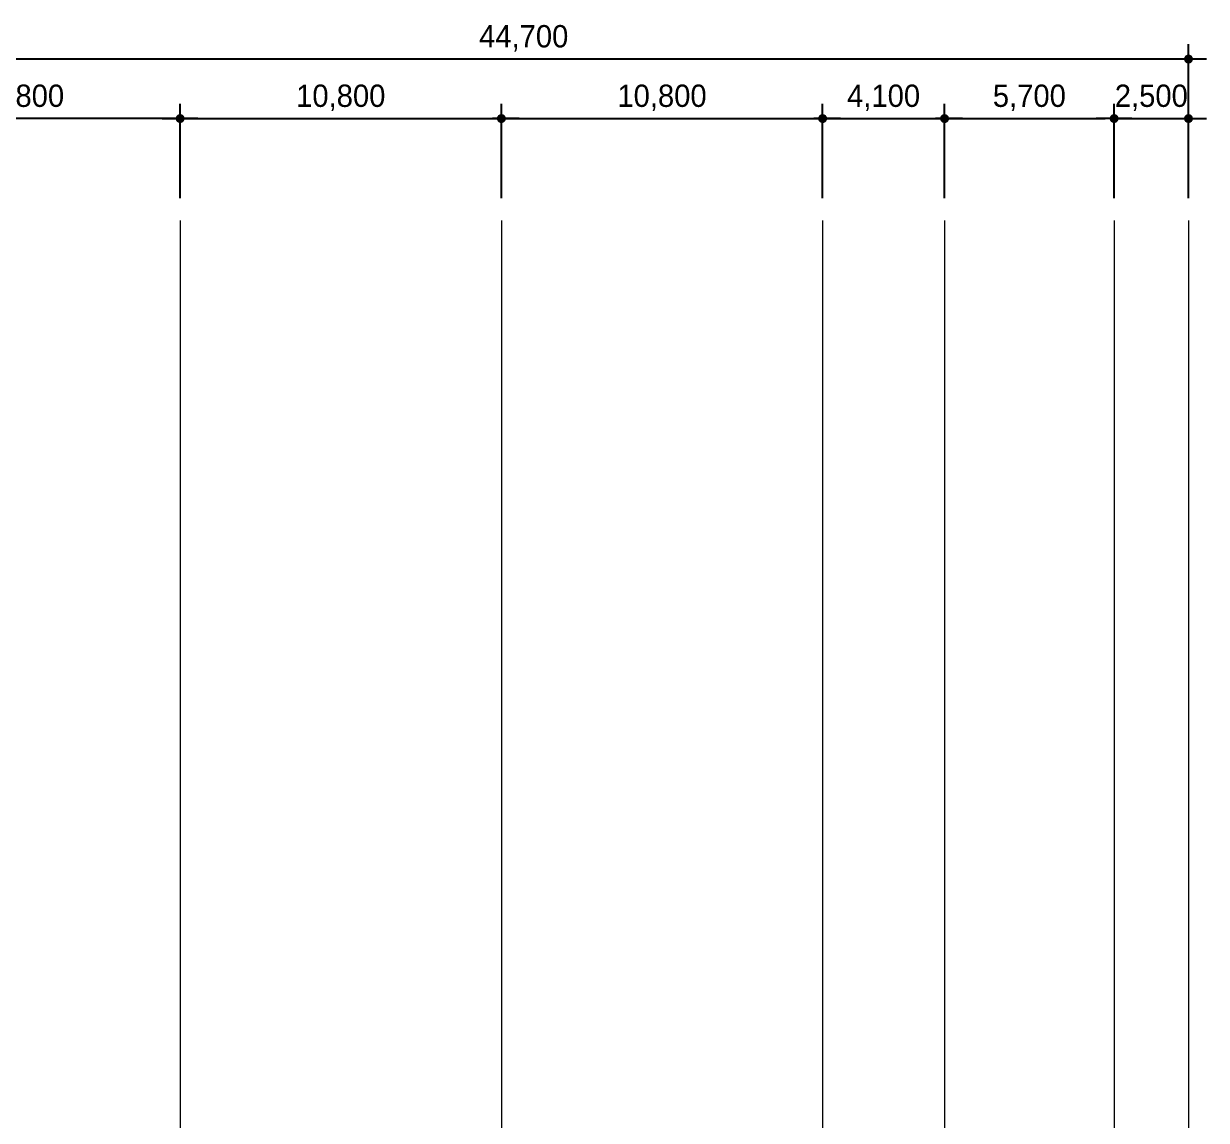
# Model space of a CAD drawing. Header units: millimetres. Extents: x 0 to 841000, y -242618 to -87908.
# Drawn here: x 122034 to 161795, y -203978 to -167118 of the extents above; entities that cross this region are included whole.
import ezdxf

# ---------------------------------------------------------------- set-up
doc = ezdxf.new("R2010")
doc.units = ezdxf.units.MM
doc.header["$LTSCALE"] = 250
doc.layers.get('Defpoints').update_dxf_attribs({"color": 151})
doc.layers.add('A-DIM', color=7, linetype='Continuous')
doc.layers.add('CEN', color=1, linetype='Continuous', lineweight=9)
doc.styles.get("Standard").update_dxf_attribs({"font": 'Dotum.ttf'})
doc.dimstyles.new('Gdim250', dxfattribs={"dimscale": 250, "dimtxt": 3, "dimasz": 1.2, "dimexe": 2, "dimexo": 3, "dimgap": 1, "dimtad": 1, "dimdsep": 46, "dimlunit": 6, "dimtxsty": 'Standard', "dimblk1": '_CIDOT', "dimblk2": '_CIDOT', "dimsah": 1, "dimcen": 2.5, "dimdle": 2, "dimclrd": 1, "dimclre": 1, "dimclrt": 3, "dimazin": 2, "dimtfac": 1, "dimtix": 1, "dimtmove": 2, "dimatfit": 3, "dimldrblk": '_CIDOT', "dimfxl": 2, "dimtolj": 1, "dimtzin": 0, "dimarcsym": 0})

# ---------------------------------------------------------------- blocks, each defined once
blk = doc.blocks.new('_CIDOT')
at = {"color": 0, "linetype": 'ByBlock'}
blk.add_line((2, 0), (-1, 0), dxfattribs=at)
at = {"color": 0, "linetype": 'ByBlock', "const_width": 0.5}
blk.add_lwpolyline([(-0.25, 0, 1), (0.25, 0, 1)], format="xyb", close=True, dxfattribs=at)
blk = doc.blocks.new('*D278')
at = {"layer": 'A-DIM', "color": 1, "lineweight": -2, "transparency": 16777216}
for p, q in [((116495, -172983), (116495, -167808)), ((161195, -172983), (161195, -167808)), ((160895, -168308), (116795, -168308))]:
    blk.add_line(p, q, dxfattribs=at)
at = {"layer": 'Defpoints', "color": 0, "transparency": 16777216}
for p in [(116495, -168308), (116495, -173733), (161195, -173733)]:
    blk.add_point(p, dxfattribs=at)
at = {"layer": 'A-DIM', "color": 1, "lineweight": -2, "transparency": 16777216, "xscale": 299.9999999999998, "yscale": 299.9999999999998, "zscale": 299.9999999999998, "rotation": 180}
blk.add_blockref('_CIDOT', (116495, -168308), dxfattribs=at)
at = {"layer": 'A-DIM', "color": 1, "lineweight": -2, "transparency": 16777216, "xscale": 299.9999999999998, "yscale": 299.9999999999998, "zscale": 299.9999999999998}
blk.add_blockref('_CIDOT', (161195, -168308), dxfattribs=at)
at = {"layer": 'A-DIM', "color": 3, "transparency": 16777216, "insert": (138845, -167611), "char_height": 750, "attachment_point": 5}
blk.add_mtext('\\A1;44,700', dxfattribs=at)
blk = doc.blocks.new('*D279')
at = {"layer": 'A-DIM', "color": 1, "lineweight": -2, "transparency": 16777216}
for p, q in [((152995, -172983), (152995, -169808)), ((158695, -172983), (158695, -169808)), ((153295, -170308), (158395, -170308))]:
    blk.add_line(p, q, dxfattribs=at)
at = {"layer": 'Defpoints', "color": 0, "transparency": 16777216}
for p in [(158695, -170308), (152995, -173733), (158695, -173733)]:
    blk.add_point(p, dxfattribs=at)
at = {"layer": 'A-DIM', "color": 1, "lineweight": -2, "transparency": 16777216, "xscale": 299.9999999999998, "yscale": 299.9999999999998, "zscale": 299.9999999999998, "rotation": 180}
blk.add_blockref('_CIDOT', (152995, -170308), dxfattribs=at)
at = {"layer": 'A-DIM', "color": 1, "lineweight": -2, "transparency": 16777216, "xscale": 299.9999999999998, "yscale": 299.9999999999998, "zscale": 299.9999999999998}
blk.add_blockref('_CIDOT', (158695, -170308), dxfattribs=at)
at = {"layer": 'A-DIM', "color": 3, "transparency": 16777216, "insert": (155845, -169611), "char_height": 750, "attachment_point": 5}
blk.add_mtext('\\A1;5,700', dxfattribs=at)
blk = doc.blocks.new('*D280')
at = {"layer": 'A-DIM', "color": 1, "lineweight": -2, "transparency": 16777216}
for p, q in [((127295, -172983), (127295, -169808)), ((138095, -172983), (138095, -169808)), ((127595, -170308), (137795, -170308))]:
    blk.add_line(p, q, dxfattribs=at)
at = {"layer": 'Defpoints', "color": 0, "transparency": 16777216}
for p in [(138095, -170308), (127295, -173733), (138095, -173733)]:
    blk.add_point(p, dxfattribs=at)
at = {"layer": 'A-DIM', "color": 1, "lineweight": -2, "transparency": 16777216, "xscale": 299.9999999999998, "yscale": 299.9999999999998, "zscale": 299.9999999999998, "rotation": 180}
blk.add_blockref('_CIDOT', (127295, -170308), dxfattribs=at)
at = {"layer": 'A-DIM', "color": 1, "lineweight": -2, "transparency": 16777216, "xscale": 299.9999999999998, "yscale": 299.9999999999998, "zscale": 299.9999999999998}
blk.add_blockref('_CIDOT', (138095, -170308), dxfattribs=at)
at = {"layer": 'A-DIM', "color": 3, "transparency": 16777216, "insert": (132695, -169611), "char_height": 750, "attachment_point": 5}
blk.add_mtext('\\A1;10,800', dxfattribs=at)
blk = doc.blocks.new('*D281')
at = {"layer": 'A-DIM', "color": 1, "lineweight": -2, "transparency": 16777216}
for p, q in [((116495, -172983), (116495, -169808)), ((127295, -172983), (127295, -169808)), ((126995, -170308), (116795, -170308))]:
    blk.add_line(p, q, dxfattribs=at)
at = {"layer": 'Defpoints', "color": 0, "transparency": 16777216}
for p in [(116495, -170308), (116495, -173733), (127295, -173733)]:
    blk.add_point(p, dxfattribs=at)
at = {"layer": 'A-DIM', "color": 1, "lineweight": -2, "transparency": 16777216, "xscale": 299.9999999999998, "yscale": 299.9999999999998, "zscale": 299.9999999999998, "rotation": 180}
blk.add_blockref('_CIDOT', (116495, -170308), dxfattribs=at)
at = {"layer": 'A-DIM', "color": 1, "lineweight": -2, "transparency": 16777216, "xscale": 299.9999999999998, "yscale": 299.9999999999998, "zscale": 299.9999999999998}
blk.add_blockref('_CIDOT', (127295, -170308), dxfattribs=at)
at = {"layer": 'A-DIM', "color": 3, "transparency": 16777216, "insert": (121895, -169611), "char_height": 750, "attachment_point": 5}
blk.add_mtext('\\A1;10,800', dxfattribs=at)
blk = doc.blocks.new('*D293')
at = {"layer": 'A-DIM', "color": 1, "lineweight": -2, "transparency": 16777216}
for p, q in [((158695, -172983), (158695, -169808)), ((161195, -172983), (161195, -169808)), ((158395, -170308), (158095, -170308)), ((158695, -170308), (161195, -170308)), ((161495, -170308), (161795, -170308))]:
    blk.add_line(p, q, dxfattribs=at)
at = {"layer": 'Defpoints', "color": 0, "transparency": 16777216}
for p in [(161195, -170308), (158695, -173733), (161195, -173733)]:
    blk.add_point(p, dxfattribs=at)
at = {"layer": 'A-DIM', "color": 1, "lineweight": -2, "transparency": 16777216, "xscale": 299.9999999999998, "yscale": 299.9999999999998, "zscale": 299.9999999999998}
blk.add_blockref('_CIDOT', (158695, -170308), dxfattribs=at)
at = {"layer": 'A-DIM', "color": 1, "lineweight": -2, "transparency": 16777216, "xscale": 299.9999999999998, "yscale": 299.9999999999998, "zscale": 299.9999999999998, "rotation": 180}
blk.add_blockref('_CIDOT', (161195, -170308), dxfattribs=at)
at = {"layer": 'A-DIM', "color": 3, "transparency": 16777216, "insert": (159945, -169611), "char_height": 750, "attachment_point": 5}
blk.add_mtext('\\A1;2,500', dxfattribs=at)
blk = doc.blocks.new('*D297')
at = {"layer": 'A-DIM', "color": 1, "lineweight": -2, "transparency": 16777216}
for p, q in [((148895, -172983), (148895, -169808)), ((152995, -172983), (152995, -169808)), ((149195, -170308), (152695, -170308))]:
    blk.add_line(p, q, dxfattribs=at)
at = {"layer": 'Defpoints', "color": 0, "transparency": 16777216}
for p in [(152995, -170308), (148895, -173733), (152995, -173733)]:
    blk.add_point(p, dxfattribs=at)
at = {"layer": 'A-DIM', "color": 1, "lineweight": -2, "transparency": 16777216, "xscale": 299.9999999999998, "yscale": 299.9999999999998, "zscale": 299.9999999999998, "rotation": 180}
blk.add_blockref('_CIDOT', (148895, -170308), dxfattribs=at)
at = {"layer": 'A-DIM', "color": 1, "lineweight": -2, "transparency": 16777216, "xscale": 299.9999999999998, "yscale": 299.9999999999998, "zscale": 299.9999999999998}
blk.add_blockref('_CIDOT', (152995, -170308), dxfattribs=at)
at = {"layer": 'A-DIM', "color": 3, "transparency": 16777216, "insert": (150945, -169611), "char_height": 750, "attachment_point": 5}
blk.add_mtext('\\A1;4,100', dxfattribs=at)
blk = doc.blocks.new('*D298')
at = {"layer": 'A-DIM', "color": 1, "lineweight": -2, "transparency": 16777216}
for p, q in [((138095, -172983), (138095, -169808)), ((148895, -172983), (148895, -169808)), ((138395, -170308), (148595, -170308))]:
    blk.add_line(p, q, dxfattribs=at)
at = {"layer": 'Defpoints', "color": 0, "transparency": 16777216}
for p in [(148895, -170308), (138095, -173733), (148895, -173733)]:
    blk.add_point(p, dxfattribs=at)
at = {"layer": 'A-DIM', "color": 1, "lineweight": -2, "transparency": 16777216, "xscale": 299.9999999999998, "yscale": 299.9999999999998, "zscale": 299.9999999999998, "rotation": 180}
blk.add_blockref('_CIDOT', (138095, -170308), dxfattribs=at)
at = {"layer": 'A-DIM', "color": 1, "lineweight": -2, "transparency": 16777216, "xscale": 299.9999999999998, "yscale": 299.9999999999998, "zscale": 299.9999999999998}
blk.add_blockref('_CIDOT', (148895, -170308), dxfattribs=at)
at = {"layer": 'A-DIM', "color": 3, "transparency": 16777216, "insert": (143495, -169611), "char_height": 750, "attachment_point": 5}
blk.add_mtext('\\A1;10,800', dxfattribs=at)

msp = doc.modelspace()

# ---------------------------------------------------------------- linework, layer by layer
at = {"layer": 'CEN'}
for p, q in [((127295.252, -173732.865), (127295.252, -231658.412)), ((138095.252, -173732.865), (138095.252, -231658.412)), ((148895.252, -173732.865), (148895.252, -231658.412)), ((152995.252, -173732.865), (152995.252, -231658.412)), ((158695.252, -173732.865), (158695.252, -231658.412)), ((161195.252, -173732.865), (161195.252, -231658.412))]:
    msp.add_line(p, q, dxfattribs=at)

# ---------------------------------------------------------------- dimensions: what is measured, and where the dimension line sits
at = {"layer": 'A-DIM'}
for base, p1, picture, middle in [((116495.252, -168308.412), (161195.252, -173732.865), '*D278', (138845.252, -167610.651)), ((116495.252, -170308.412), (127295.252, -173732.865), '*D281', (121895.252, -169610.651))]:
    dim = msp.add_linear_dim(base=base, p1=p1, p2=(116495.252, -173732.865), dimstyle='Gdim250', override={"dimdec": 0}, dxfattribs=at)
    dim.commit()
    dim.dimension.update_dxf_attribs({"geometry": picture, "text_midpoint": middle})
for base, p1, p2, picture, middle in [((138095.252, -170308.412), (127295.252, -173732.865), (138095.252, -173732.865), '*D280', (132695.252, -169610.651)), ((148895.252, -170308.412), (138095.252, -173732.865), (148895.252, -173732.865), '*D298', (143495.252, -169610.651)), ((152995.252, -170308.412), (148895.252, -173732.865), (152995.252, -173732.865), '*D297', (150945.252, -169610.651)), ((158695.252, -170308.412), (152995.252, -173732.865), (158695.252, -173732.865), '*D279', (155845.252, -169610.651)), ((161195.252, -170308.412), (158695.252, -173732.865), (161195.252, -173732.865), '*D293', (159945.252, -169610.651))]:
    dim = msp.add_linear_dim(base=base, p1=p1, p2=p2, angle=180, dimstyle='Gdim250', override={"dimdec": 0}, dxfattribs=at)
    dim.commit()
    dim.dimension.update_dxf_attribs({"geometry": picture, "text_midpoint": middle})

doc.saveas('drawing.dxf')
